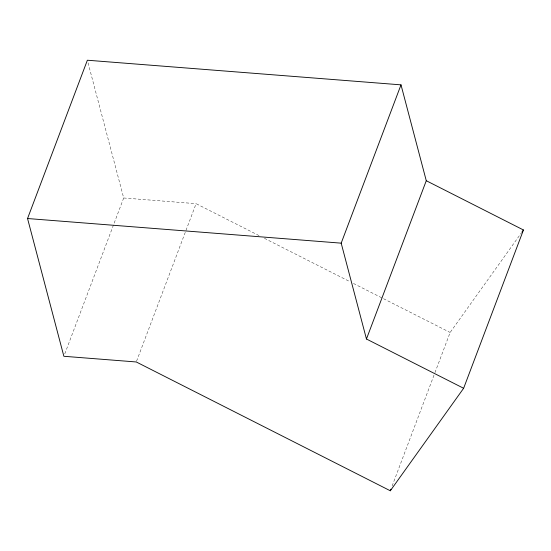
<?xml version="1.0" encoding="UTF-8"?>
<svg xmlns="http://www.w3.org/2000/svg" width="551" height="551" viewBox="0 0 551 551"><rect width="100%" height="100%" fill="white"/><g stroke="black" fill="none" stroke-linecap="round" stroke-linejoin="round"><path stroke-width="0.41" stroke-dasharray="2.75 2.07" d="M64.784 353.873L123.686 197.981L88.022 62.711M136.579 361.167L196.094 203.67L259.025 235.58M392.14 485.954L434.649 373.454M434.953 372.655L450.133 332.473L521.453 232.77M123.686 197.981L196.094 203.67M264.397 238.301L349.589 281.499M353.425 283.441L450.133 332.473"/><path stroke-width="0.83" d="M463.632 388.283L390.315 490.776L136.276 361.973L63.868 356.283L27.55 218.527L87.368 60.224L401.004 84.854L426.274 180.714L366.456 339.017L463.632 388.283L523.45 229.981L426.274 180.714M366.456 339.017L341.186 243.156L401.004 84.854M390.315 490.776L390.921 489.171M521.955 232.074L523.45 229.981M27.55 218.527L341.186 243.156"/></g></svg>
